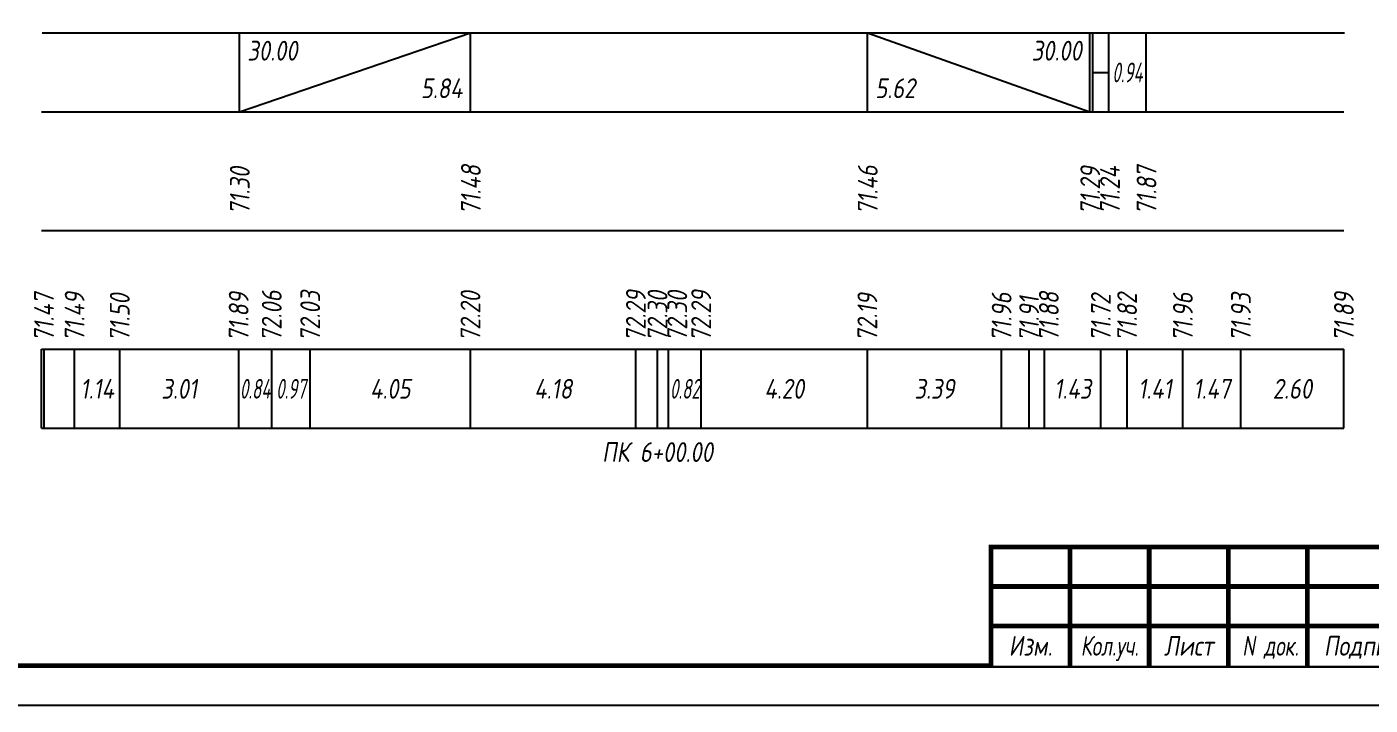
# Model space of a CAD drawing. Extents: x -717 to 1451, y -133302 to 233.
# Drawn here: x 78.1 to 247.9, y -9581.4 to -9495.7 of the extents above; entities that cross this region are included whole.
import ezdxf
from ezdxf.enums import TextEntityAlignment as Align

# ---------------------------------------------------------------- set-up
doc = ezdxf.new("R2010")
doc.units = 0
for name, color, linetype in [('Зарамочное оформление', 7, 'Continuous'), ('Код_510', 7, 'Continuous'), ('Код_516', 1, 'Continuous'), ('Подписи поперечников', 7, 'Continuous'), ('Таблица', 7, 'Continuous')]:
    doc.layers.add(name, color=color, linetype=linetype)
doc.styles.add('М', font='romand.shx', dxfattribs={"width": 0.8, "oblique": 10, "height": 2.5})

# ---------------------------------------------------------------- blocks, each defined once
blk = doc.blocks.new('Штамп')
at = {"linetype": 'Continuous'}
blk.add_wipeout([(199.95, -411.25), (384.95, -411.25), (384.95, -426.25), (199.95, -426.25)], dxfattribs=at).dxf.layer = 'Зарамочное оформление'
at = {"layer": 'Зарамочное оформление', "linetype": 'Continuous', "lineweight": -3, "const_width": 0.6, "flags": 128}
for points in [[(199.95, -426.25), (199.95, -411.25), (384.95, -411.25)], [(209.95, -411.25), (209.95, -426.25)], [(219.95, -411.25), (219.95, -426.25)], [(229.95, -411.25), (229.95, -426.25)], [(239.95, -411.25), (239.95, -426.25)], [(199.95, -416.25), (264.95, -416.25)], [(199.95, -421.25), (264.95, -421.25)]]:
    blk.add_lwpolyline(points, dxfattribs=at)
at = {"layer": 'Зарамочное оформление', "linetype": 'Continuous', "style": 'М', "oblique": 10}
for s, width, p in [('Изм.', 0.8, (204.95, -423.75)), ('Кол.уч.', 0.7, (214.95, -423.75)), ('Лист', 0.8, (224.95, -423.75)), ('N док.', 0.7, (235.28, -423.75)), ('Подпись', 0.8, (247.45, -423.75))]:
    blk.add_text(s, height=2.5, dxfattribs=dict(at, width=width)).set_placement(p, align=Align.MIDDLE_CENTER)
blk = doc.blocks.new('шифр')
blk.add_blockref('Штамп', (0, -9210))

msp = doc.modelspace()

# ---------------------------------------------------------------- linework, layer by layer
at = {"flags": 128}
msp.add_lwpolyline([(-30.054, -9581.421), (389.946, -9581.421), (389.946, -9284.421), (-30.054, -9284.421)], close=True, dxfattribs=at)
at = {"const_width": 0.6, "flags": 128}
msp.add_lwpolyline([(-10.054, -9576.421), (384.946, -9576.421), (384.946, -9289.421), (-10.054, -9289.421)], close=True, dxfattribs=at)
at = {"layer": 'Код_510'}
for p, q in [((79.946, -9546.421), (79.946, -9536.421)), ((80.252, -9546.421), (80.252, -9536.421)), ((84.121, -9546.421), (84.121, -9536.421)), ((89.825, -9546.421), (89.825, -9536.421)), ((104.858, -9546.421), (104.858, -9536.421)), ((109.039, -9546.421), (109.039, -9536.421)), ((113.901, -9546.421), (113.901, -9536.421)), ((134.156, -9546.421), (134.156, -9536.421)), ((155.067, -9546.421), (155.067, -9536.421)), ((157.803, -9546.421), (157.803, -9536.421)), ((159.203, -9546.421), (159.203, -9536.421)), ((163.322, -9546.421), (163.322, -9536.421)), ((184.327, -9546.421), (184.327, -9536.421)), ((201.302, -9546.421), (201.302, -9536.421)), ((204.77, -9546.421), (204.77, -9536.421)), ((206.717, -9546.421), (206.717, -9536.421)), ((213.846, -9546.421), (213.846, -9536.421)), ((217.159, -9546.421), (217.159, -9536.421)), ((224.211, -9546.421), (224.211, -9536.421)), ((231.544, -9546.421), (231.544, -9536.421)), ((244.566, -9546.421), (244.566, -9536.421))]:
    msp.add_line(p, q, dxfattribs=at)
at = {"layer": 'Код_516'}
for p, q in [((104.946, -9506.421), (104.946, -9496.421)), ((104.946, -9506.421), (134.156, -9496.421)), ((134.156, -9506.421), (134.156, -9496.421)), ((184.327, -9506.421), (184.327, -9496.421)), ((184.327, -9496.421), (212.445, -9506.421)), ((212.445, -9506.421), (212.445, -9496.421)), ((212.846, -9506.421), (212.846, -9496.421)), ((214.846, -9506.421), (214.846, -9496.421)), ((219.566, -9506.421), (219.566, -9496.421)), ((212.846, -9501.421), (214.846, -9501.421))]:
    msp.add_line(p, q, dxfattribs=at)
at = {"layer": 'Таблица'}
for p, q in [((80, -9496.421), (244.62, -9496.421)), ((79.946, -9506.421), (244.566, -9506.421)), ((79.946, -9521.421), (244.566, -9521.421)), ((79.946, -9536.421), (244.566, -9536.421)), ((79.946, -9546.421), (244.566, -9546.421))]:
    msp.add_line(p, q, dxfattribs=at)

# ---------------------------------------------------------------- texts
at = {"layer": 'Код_510', "style": 'М', "oblique": 10, "width": 0.8}
for s, p in [('72.06', (109.039, -9535.421)), ('72.03', (113.901, -9535.421)), ('72.20', (134.156, -9535.421)), ('72.29', (155.067, -9535.421)), ('72.30', (157.803, -9535.421)), ('72.30', (160.303, -9535.421)), ('72.29', (163.322, -9535.421)), ('71.47', (80.252, -9535.421)), ('71.49', (84.121, -9535.421)), ('71.50', (89.825, -9535.421)), ('71.89', (104.858, -9535.421)), ('72.19', (184.327, -9535.421)), ('71.96', (201.302, -9535.421)), ('71.91', (204.77, -9535.421)), ('71.88', (207.27, -9535.421)), ('71.72', (213.846, -9535.421)), ('71.82', (217.159, -9535.421)), ('71.96', (224.211, -9535.421)), ('71.93', (231.544, -9535.421)), ('71.89', (244.566, -9535.421))]:
    msp.add_text(s, height=2.5, rotation=90, dxfattribs=at).set_placement(p, align=Align.MIDDLE_LEFT)
at = {"layer": 'Код_510', "style": 'М', "oblique": 10}
for s, width, p in [('1.14', 0.8, (86.973, -9541.421)), ('3.01', 0.8, (97.341, -9541.421)), ('0.84', 0.6, (106.948, -9541.421)), ('0.97', 0.6, (111.47, -9541.421)), ('4.05', 0.8, (124.029, -9541.421)), ('4.18', 0.8, (144.612, -9541.421)), ('0.82', 0.6, (161.262, -9541.421)), ('4.20', 0.8, (173.824, -9541.421)), ('3.39', 0.8, (192.815, -9541.421)), ('1.43', 0.8, (210.281, -9541.421)), ('1.41', 0.8, (220.685, -9541.421)), ('1.47', 0.8, (227.878, -9541.421)), ('2.60', 0.8, (238.055, -9541.421))]:
    msp.add_text(s, height=2.5, dxfattribs=dict(at, width=width)).set_placement(p, align=Align.MIDDLE_CENTER)
at = {"layer": 'Код_516', "style": 'М', "oblique": 10, "width": 0.8}
msp.add_text('30.00', height=2.5, dxfattribs=at).set_placement((105.946, -9497.421), align=Align.TOP_LEFT)
msp.add_text('30.00', height=2.5, dxfattribs=at).set_placement((211.445, -9497.421), align=Align.TOP_RIGHT)
at = {"layer": 'Код_516', "style": 'М', "oblique": 10, "width": 0.6}
msp.add_text('0.94', height=2.5, dxfattribs=at).set_placement((217.206, -9501.421), align=Align.MIDDLE_CENTER)
at = {"layer": 'Код_516', "style": 'М', "oblique": 10, "width": 0.8}
msp.add_text('5.84', height=2.5, dxfattribs=at).set_placement((133.156, -9505.421), align=Align.BOTTOM_RIGHT)
msp.add_text('5.62', height=2.5, dxfattribs=at).set_placement((185.327, -9505.421), align=Align.BOTTOM_LEFT)
for s, p in [('71.30', (105, -9519.371)), ('71.48', (134.211, -9519.371)), ('71.46', (184.381, -9519.371)), ('71.29', (212.499, -9519.371)), ('71.24', (214.999, -9519.371)), ('71.87', (219.62, -9519.371))]:
    msp.add_text(s, height=2.5, rotation=90, dxfattribs=at).set_placement(p, align=Align.MIDDLE_LEFT)
at = {"layer": 'Подписи поперечников', "style": 'М', "oblique": 10, "width": 0.8}
msp.add_text('ПК 6+00.00', height=2.5, dxfattribs=at).set_placement((157.803, -9551.421), align=Align.BOTTOM_CENTER)

# ---------------------------------------------------------------- next in the draw order: block references
msp.add_blockref('шифр', (0, 59.829))

doc.saveas('drawing.dxf')
